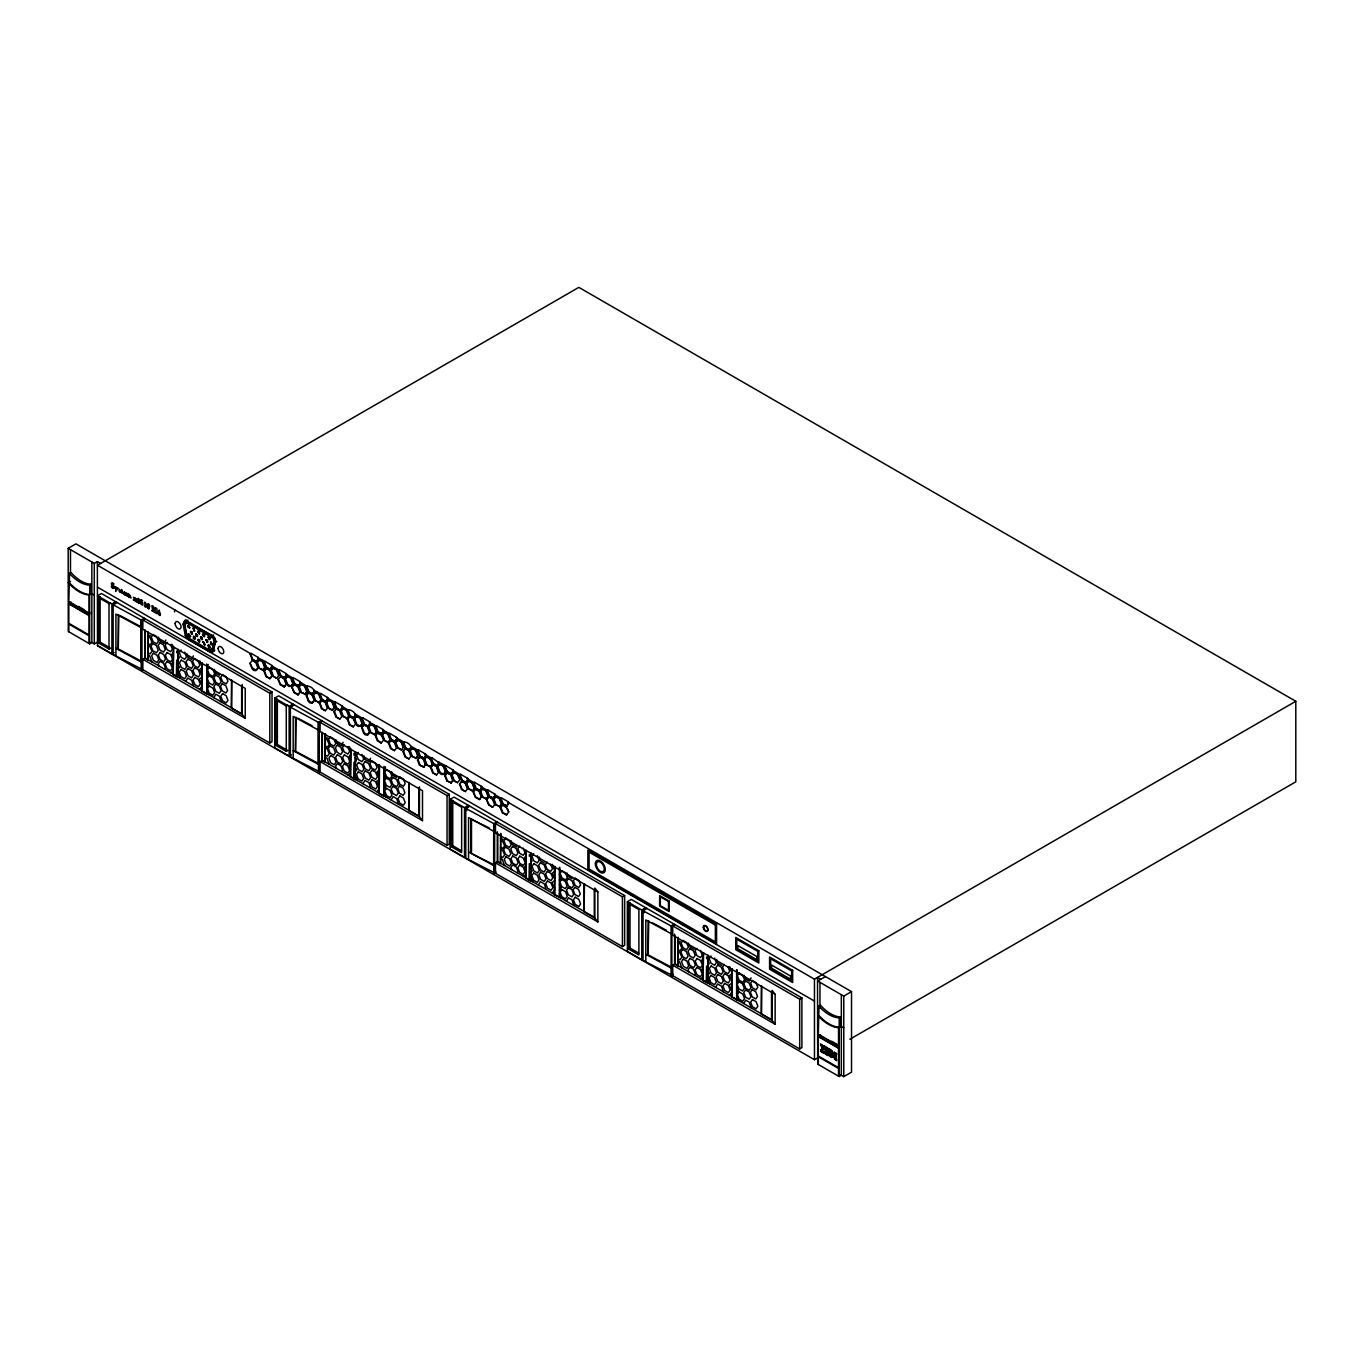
<?xml version="1.0" encoding="UTF-8"?>
<svg xmlns="http://www.w3.org/2000/svg" width="1364" height="1364" viewBox="0 0 1364 1364"><rect width="100%" height="100%" fill="white"/><g stroke="black" fill="none" stroke-linecap="round" stroke-linejoin="round"><path stroke-width="1.5" d="M189.562 627.934L188.59 625.343L187.55 626.724L189.903 627.73L187.908 625.206L188.88 627.798M208.3 645.223L209.255 647.798M209.937 647.951L208.982 645.36M186.067 619.648L184.651 620.944L184.498 624.78L186.527 635.351L188.113 637.67L211.505 651.139L213.551 651.515L214.745 650.082L212.119 652.333L210.056 651.975L187.635 639.017L185.282 635.556L183.083 624.115L184.634 620.484L212.273 635.726L215.341 640.04M185.947 623.945L186.033 622.342L188.283 621.831L213.5 636.391C217.967 640.023 213.756 646.468 213.296 650.918M829.312 1050.945L827.607 1050.041M209.817 650.202L212 649.503L214.029 641.285L213.21 638.301L186.851 622.666L183.083 624.115M211.267 649.383L213.432 648.667L215.478 640.449L214.029 641.285M174.456 611.873L174.95 609.964M829.278 1054.764C813.387 1045.523 840.002 1061.925 829.483 1054.884M201.957 662.904L201.957 691.19L206.765 693.969L207.106 667.951L208.3 664.49M379.209 765.238L379.209 793.524L384.017 796.303L384.358 770.302L385.552 766.824M834.001 1056.009L831.887 1054.304L834.274 1055.276M833.677 1056.861L832.449 1056.094M834.035 1052.258L836.661 1053.758L834.103 1052.224M193.381 655.862L191.744 659.46L187.823 657.192L186.698 653.527M370.633 758.214L368.996 761.811L365.075 759.543L363.949 755.861M833.916 1052.616L836.712 1054.219M833.557 1053.4L835.876 1055.259M165.879 639.989L164.209 643.433L159.776 640.858L158.48 637.176M343.131 742.323L341.477 745.767L337.027 743.192L335.732 739.527M213.858 697.669L215.836 694.208L219.416 696.271L221.241 701.931M391.127 800.003L393.088 796.542L396.668 798.605L398.493 804.266M566.486 901.263L568.464 897.802L572.045 899.865L573.869 905.526M751.121 977.886L749.296 981.091L745.358 978.823L744.181 975.294M743.755 1003.597L745.716 1000.136L749.296 1002.199L751.121 1007.86M185.692 681.403L187.738 678.027L191.744 680.346L193.381 685.836M362.943 783.737L364.989 780.379L368.996 782.68L370.633 788.187M538.32 884.997L540.366 881.621L544.372 883.94L546.009 889.43M715.571 987.331L717.617 983.956L721.624 986.274L723.261 991.764M167.005 642.478L165.215 645.036L167.005 649.656L170.602 651.719L172.393 649.179L170.602 644.541M164.567 669.212L165.419 667.985L163.629 663.364L160.048 661.301L158.241 663.842L159.111 666.058M181.105 650.065L179.315 652.606L181.105 657.243L184.686 659.306L186.493 656.766L184.686 652.128M250.209 654.362L251.198 653.39L258.103 657.38L258.58 658.607L256.62 661.404L252.17 659.426L250.209 654.362L251.198 653.39M255.903 670.628C261.036 662.87 255.46 675.402 251.982 668.343L250.004 663.279L252.493 660.193L256.415 662.461L258.768 667.934L262.689 670.201L265.162 667.115L263.201 662.052C259.723 654.993 254.147 667.525 259.279 659.784M256.108 661.693L258.58 658.607M264.173 662.427L265.162 661.455L272.067 665.444L270.072 669.775L266.133 667.49L264.173 662.427L266.645 667.201L270.584 669.468L272.033 666.962M262.689 670.201L265.162 667.115M265.946 668.548L270.396 670.525L272.357 675.589L269.884 678.692L265.946 676.408L263.985 671.344L266.457 668.258L269.083 669.775M263.985 671.344L266.457 668.258M270.771 670.935L273.243 667.849L277.182 670.116L279.143 675.18L276.653 678.266L272.732 675.998L270.771 670.935L273.243 667.849M269.884 678.692L272.357 675.589M278.375 670.628L279.364 669.656L286.287 673.646L286.764 674.873L284.786 677.669L280.353 675.709L278.375 670.628L279.364 669.656M278.188 679.545L280.66 676.459L284.599 678.726L286.559 683.79L284.087 686.893L280.149 684.626L278.188 679.545L280.66 684.319L284.599 686.586M284.275 677.976L286.764 674.873M290.873 686.467C295.988 678.726 290.413 691.258 286.934 684.199L284.974 679.136L287.446 676.05L291.385 678.317L292.697 681.693M284.974 679.136L287.446 676.05M284.087 686.893L286.559 683.79M292.203 678.607L293.192 677.635L300.097 681.625L300.574 682.853L298.614 685.649L294.164 683.671L292.203 678.607L293.192 677.635M292.015 687.524L294.488 684.438L298.426 686.706L300.387 691.77L297.915 694.873L293.976 692.605L292.015 687.524L294.488 692.298L298.426 694.566M298.102 685.956L300.574 682.853M298.784 687.115L301.274 684.029L305.195 686.297L307.173 691.36L305.195 694.157L300.762 692.179L298.784 687.115L301.274 684.029M297.915 694.873L300.387 691.77M306.44 686.825C308.417 684.455 314.538 688.905 314.3 691.378L312.339 694.174L308.4 691.889L306.44 686.825L307.429 685.853M304.683 694.447L307.173 691.36M312.134 703.091C317.266 695.35 311.691 707.865 308.213 700.823L306.235 695.742L308.724 692.656L312.646 694.924L314.999 700.397L318.92 702.665L321.41 699.579L319.432 694.515C315.954 687.456 310.378 699.988 315.51 692.247M306.235 695.742L308.724 692.656M312.339 694.174L314.3 691.378M319.67 694.464L320.659 693.492L327.565 697.498L328.042 698.709L326.081 701.505L321.631 699.544L319.67 694.464L320.659 693.492M318.92 702.665L321.41 699.579M319.483 703.398L321.955 700.295L325.894 702.562L327.854 707.626L325.382 710.729L321.444 708.462L319.483 703.398L321.955 700.295M325.57 701.812L328.042 698.709M326.269 702.972C331.998 695.64 322.62 705.478 328.23 708.035L332.151 710.32L334.64 707.217L332.663 702.153L330.054 700.636M334.112 702.818L335.101 701.846L342.023 705.836L342.5 707.063L340.011 710.15L336.09 707.882L334.112 702.818L335.101 701.846M332.151 710.32L334.64 707.217M333.924 711.735L336.414 708.632L340.335 710.917L342.296 715.981L339.824 719.067L335.885 716.799L333.924 711.735L336.414 708.632M343.182 708.223L341.222 711.019L343.182 716.083L347.121 718.351L342.671 716.39L340.71 711.326L343.182 708.223L347.121 710.491L348.434 713.866M347.581 710.593C349.576 708.206 355.697 712.656 355.441 715.128L353.481 717.924L349.559 715.657L347.581 710.593L348.57 709.621M346.609 718.658L349.082 715.554M347.394 719.51L349.866 716.407L353.805 718.692L355.765 723.755L353.293 726.841L349.355 724.574L347.394 719.51L349.866 716.407M353.481 717.924L355.441 715.128M360.079 726.432C365.194 718.692 359.619 731.223 356.14 724.165L354.18 719.101L356.652 715.998L359.278 717.515M354.18 719.101L356.652 715.998M361.801 718.794L362.79 717.822L369.712 721.812L370.19 723.039L367.7 726.142L363.779 723.858L361.801 718.794L362.79 717.822M344.257 744.812L342.466 747.37L344.257 751.99L347.854 754.07L349.644 751.513L347.854 746.875M367.513 735.06C372.628 727.319 367.052 739.834 363.574 732.775L361.613 727.711L364.086 724.625L368.024 726.893L370.36 732.366L374.299 734.633L376.771 731.547L374.81 726.483C371.332 719.425 365.757 731.957 370.872 724.216M361.613 727.711L364.086 724.625M341.818 771.547L342.688 770.336L340.881 765.698L337.3 763.635L335.51 766.193L336.362 768.392M375.509 726.705L376.498 725.733L383.42 729.723L383.881 730.951L381.92 733.747L377.47 731.786L375.509 726.705L376.498 725.733M358.357 752.399L356.567 754.957L358.357 759.577L361.954 761.658L363.745 759.1L361.954 754.462M374.299 734.633L376.771 731.547M377.794 732.536L375.833 735.332L377.794 740.396L381.221 742.971L377.282 740.703L375.322 735.622L377.282 732.826L381.732 734.804L384.068 740.277L388.007 742.545L390.479 739.458L388.518 734.395C385.04 727.336 379.465 739.868 384.58 732.127M381.409 734.054L383.881 730.951M381.221 742.971L383.693 739.868L381.221 735.111L377.282 732.826M388.757 734.361L389.746 733.389L396.651 737.378L397.129 738.606L395.168 741.402L390.718 739.424L388.757 734.361L389.746 733.389M388.007 742.545L390.479 739.458M388.552 743.278L391.042 740.175L394.963 742.459L396.941 747.523L394.452 750.609L390.53 748.342L388.552 743.278L391.042 740.175M394.656 741.692L397.129 738.606M397.828 739.765L395.85 742.562L397.828 747.625L401.749 749.893L397.316 747.932L395.338 742.869L397.828 739.765L401.749 742.033L403.062 745.409M403.181 742.681C405.159 740.311 411.28 744.761 411.041 747.216L409.081 750.012L405.142 747.745L403.181 742.681L404.17 741.709M401.238 750.2L403.727 747.097M402.977 751.598L405.466 748.512L409.388 750.78L411.365 755.844L408.876 758.93L404.955 756.662L402.977 751.598L405.466 748.512M409.081 750.012L411.041 747.216M409.763 751.189L412.252 748.103L416.173 750.371L418.151 755.434L416.173 758.231L411.74 756.253L409.763 751.189L412.252 748.103M417.674 751.053L418.663 750.081L425.568 754.07L426.045 755.298L424.085 758.094L419.635 756.116L417.674 751.053L418.663 750.081M415.662 758.52L418.151 755.434M417.486 759.97L419.959 756.884L423.897 759.151L425.858 764.215L423.897 767.011L419.447 765.034L417.486 759.97L419.959 756.884M423.573 758.384L426.045 755.298M432.797 763.721L436.736 765.988L439.208 762.902L431.825 757.685L430.836 758.657L432.644 763.806L430.154 766.892L426.233 764.624L424.272 759.56L426.744 756.457L430.683 758.742M424.272 759.56L426.744 756.457M423.386 767.301L425.858 764.215M426.233 756.764L430.154 759.032L431.825 757.685M430.154 766.892L433.309 763.431L437.247 765.698M430.649 767.574L433.121 764.471L437.06 766.756L439.02 771.819L436.548 774.905L432.61 772.638L430.649 767.574L433.121 764.471M436.736 765.988L439.208 762.902M437.435 767.165C443.164 759.816 433.786 769.654 439.396 772.229C442.874 779.287 448.449 766.756 443.334 774.496M445.022 766.841L446.011 765.869L452.916 769.859L453.394 771.086L450.904 774.172L446.983 771.905L445.022 766.841L447.494 771.615L451.433 773.882M444.817 775.758L447.307 772.672L451.228 774.94L453.206 780.003L451.228 782.8L446.795 780.822L444.817 775.758L447.307 772.672M450.904 774.172L453.394 771.086M451.603 775.349L454.093 772.246L458.014 774.513L459.975 779.594L457.503 782.68L453.564 780.413L451.603 775.349L454.093 772.246M450.717 783.089L453.206 780.003M459.702 775.315L460.691 774.343L467.596 778.332L468.074 779.56L466.113 782.356L461.663 780.379L459.702 775.315L460.691 774.343M459.498 784.232L461.987 781.146L465.908 783.413L467.886 788.477L465.397 791.563L461.475 789.296L459.498 784.232L461.987 781.146M465.601 782.646L468.074 779.56M468.773 780.72L466.795 783.516L468.773 788.597L472.694 790.864L468.261 788.886L466.283 783.823L468.773 780.72L472.694 783.004L474.007 786.38M473.547 783.311L474.536 782.339L481.458 786.329L481.935 787.557L479.958 790.353L475.524 788.375L473.547 783.311L474.536 782.339M472.183 791.154L474.672 788.068M473.359 792.228L475.831 789.142L479.77 791.41L481.731 796.474L479.258 799.577L475.32 797.292L473.359 792.228L475.831 797.002L479.77 799.27M479.446 790.66L481.935 787.557M480.145 791.819L482.617 788.733L486.556 791.001L488.517 796.064L486.556 798.861L482.106 796.883L480.145 791.819L482.617 788.733M479.258 799.577L481.731 796.474M486.914 791.035L487.903 790.063L494.808 794.053L495.285 795.263L493.325 798.059L488.875 796.099L486.914 791.035L487.903 790.063M486.044 799.151L488.517 796.064M486.726 799.952L489.199 796.849L493.12 799.116L495.098 804.18L492.609 807.283L488.687 805.016L486.726 799.952L489.199 804.709L492.609 807.283M492.813 798.366L495.285 795.263M493.495 799.526L495.984 796.44L499.906 798.707L501.884 803.771L499.906 806.567L495.473 804.59L493.495 799.526L495.984 796.44M500.537 798.895L501.526 797.923L508.448 801.913L508.925 803.14L506.948 805.936L502.515 803.959L500.537 798.895L501.526 797.923M499.394 806.874L501.884 803.771M502.839 804.726L500.861 807.522L502.839 812.586L506.76 814.854L502.31 812.876L500.349 807.812C501.304 799.884 512.54 811.785 502.31 805.016M506.436 806.243L508.925 803.14M506.249 815.161L508.721 812.057L507.425 808.682M519.633 846.055L517.843 848.613L519.633 853.233L523.23 855.313L525.021 852.756L523.23 848.135M517.195 872.807L518.064 871.579L516.257 866.958L512.676 864.878L510.869 867.436L511.739 869.652M533.733 853.642L531.943 856.2L533.733 860.82L537.314 862.901L539.121 860.343L537.314 855.722M547.066 862.099L545.276 864.657L547.066 869.277L550.664 871.34L552.454 868.8L550.664 864.162M696.902 948.406L695.094 950.947L696.902 955.584L700.482 957.647L702.272 955.09L700.482 950.469M694.447 975.141L695.316 973.913L693.509 969.293L689.928 967.212L688.138 969.77L688.991 971.986M710.985 955.994L709.195 958.534L710.985 963.172L714.583 965.235L716.373 962.677L714.583 958.057M724.335 964.433L722.528 966.991L724.335 971.611L727.916 973.691L729.706 971.134L727.916 966.513M199.724 689.502L201.957 686.041M376.976 791.836L379.209 788.375M552.352 893.096L554.585 889.635M729.604 995.43L731.837 991.969M170.926 672.878L173.211 670.849M348.195 775.229L350.463 773.183M523.554 876.472L525.839 874.443M700.823 978.806L703.091 976.777M136.11 598.864L135.292 599.444L136.724 602.001L134.883 599.734L134.098 600.279M135.923 598.762L134.542 597.961M133.894 600.177L134.797 599.546L133.757 597.5M91.848 561.985L91.848 642.512L89.632 643.808L68.268 631.464L68.2 548.328L75.941 543.861L851.528 991.645L851.528 1072.172L843.77 1076.639L840.753 1074.9L838.536 1076.179L838.536 1068.438L818.315 1056.776L818.315 1064.517M69.53 573.46L71.064 572.573L72.173 573.801A33.265 19.215 60 0 0 90.177 584.184L91.286 584.235L91.286 593.681L89.052 594.977L89.052 613.169L68.831 601.49L69.53 573.46L70.621 574.687A33.265 19.215 60 0 0 88.626 585.071L91.286 584.235M68.2 548.328L94.287 563.4L97.373 561.627L100.595 563.485M70.485 581.405L68.268 582.684L69.956 584.491A35.396 20.443 60 0 0 87.944 594.875L91.848 593.732L94.287 595.147M68.831 603.417L89.052 615.079L89.052 613.698L68.831 602.018L68.831 603.417L71.064 602.138M98.583 597.62L100.118 596.733L100.118 642.137L110.552 648.156L109.018 649.042L98.583 643.024L98.583 597.62L109.018 603.638L110.552 602.752M117.082 602.53L113.144 604.798L113.144 654.532L142.845 669.707L269.799 743.005L272.016 741.726L272.016 691.974L101.43 593.493L97.492 595.761L111.899 604.082L115.838 601.814M118.088 615.369L118.856 614.925L118.242 649.588L118.242 615.283M68.831 631.805L68.831 624.064L89.052 635.743L89.052 643.467L91.286 642.188L94.287 643.927L97.373 642.154M98.583 643.024L100.118 642.137M144.311 618.25L141.208 620.04L141.208 669.775M113.144 604.798L141.992 620.467L145.061 618.693M97.492 645.496L111.899 653.816L114.116 652.538M147.892 634.789L150.466 635.863M147.892 636.511L149.784 637.193L152.018 642.222L150.193 644.729L147.892 643.808M186.629 620.927L188.061 620.091M186.851 622.666L188.283 621.831M147.892 645.581L149.784 646.28L152.018 651.293L150.193 653.816L147.892 652.879M147.892 655.095L149.597 655.692L151.933 661.915M142.845 669.707L142.845 659.238L145.061 657.942L241.65 713.713L241.65 685.734M185.282 635.556L186.732 634.72L184.532 623.28M186.527 635.351L187.976 634.516M144.72 630.168L144.72 658.147L147.892 659.971L148.233 634.584M188.113 637.67L189.545 636.835M171.813 644.234L173.552 646.86L173.211 674.6L177.9 677.311L178.241 649.469L177.9 677.311M187.635 639.017L189.067 638.182L186.732 634.72M173.211 652.214L171.932 654.311L173.211 657.738M177.9 655.436L179.349 657.107L177.9 660.346M212.273 635.726L213.705 634.891M212.051 637.227L213.5 636.391M173.211 661.813L171.932 663.433L173.211 667.115M215.444 642.256L216.893 641.421M177.9 664.848L179.554 667.235L177.9 669.434M212 649.503L213.432 648.667M210.056 651.975L211.505 651.139M173.211 674.6L173.552 646.86M177.9 673.032L180.116 678.198M176.382 676.425L176.723 660.057M201.957 666.263L199.758 660.807M201.957 667.644L199.724 669.639L201.957 674.413M206.765 670.594L208.3 674.668L206.765 676.339M201.957 677.107L199.332 679.084L201.957 684.54M206.765 681.062L208.573 684.489L206.765 686.484M252.17 659.426L256.62 661.404M252.493 660.193L255.903 662.751L257.881 667.831M258.069 658.897L258.103 657.38M250.004 663.279L252.493 668.053L256.415 670.321M201.957 691.19L202.298 662.699M206.765 690.303L208.573 694.617M258.768 660.074L263.201 662.052M265.162 661.455L257.591 657.687M258.768 667.934L263.201 669.912M265.946 676.408L270.396 678.385M272.732 668.138L277.182 670.116M272.732 675.998L276.653 678.266M280.353 675.709L284.786 677.669M280.66 676.459L284.087 679.033L286.048 684.097M286.252 675.18L286.287 673.646M231.488 680.261L231.488 708.24L231.829 680.073M286.934 676.339L291.385 678.317M142.845 659.238L245.23 718.351L245.23 688.377L142.845 629.264L142.845 619.972L269.799 693.27L272.016 691.974M286.934 684.199L291.385 686.177M294.164 683.671L298.614 685.649M294.488 684.438L297.915 686.996L299.875 692.077M300.063 683.159L300.097 681.625M291.385 754.872L289.151 756.15L274.744 747.83L274.744 698.095L278.682 695.828L449.268 794.325L449.268 844.06L447.051 845.339L320.097 772.041L290.396 756.867L290.396 707.132L294.334 704.864M275.835 699.971L277.369 699.067L277.369 744.471L287.804 750.49L286.269 751.376L275.835 745.358L275.835 699.971L286.269 705.989L287.804 705.086M300.762 684.319L305.195 686.297M300.762 692.179L305.195 694.157M308.4 691.889L312.85 693.867M274.744 698.095L289.151 706.416L293.09 704.148M308.213 692.946L312.646 694.924M308.213 700.823L312.646 702.784M314.999 692.537L319.432 694.515M314.999 700.397L319.432 702.375M321.631 699.544L326.081 701.505M327.531 699.016L327.565 697.498M295.34 717.703L296.107 717.259L295.494 751.939L295.494 717.617M321.444 700.602L325.894 702.562M321.444 708.462L325.382 710.729M328.23 700.175L332.663 702.153M327.854 707.626L325.382 702.869M328.23 708.035L332.663 710.013M336.09 707.882L340.011 710.15M342.5 707.063L342.023 705.836M275.835 745.358L277.369 744.471M321.563 720.584L318.46 722.374L318.46 772.109M290.396 707.132L319.244 722.801L322.313 721.027M335.885 708.939L340.335 710.917M335.885 716.799L339.824 719.067M342.671 708.513L347.121 710.491M349.559 715.657L353.992 717.635M349.355 716.714L353.805 718.692M325.144 737.123L327.718 738.214M325.144 738.845L327.036 739.527L329.27 744.556L327.445 747.063L325.144 746.142M349.355 724.574L353.293 726.841M356.14 716.288L360.59 718.265M355.765 723.755L353.293 718.981M356.14 724.165L360.59 726.125M363.779 723.858L367.7 726.142M370.19 723.039L369.712 721.812M325.144 747.915L327.036 748.614L329.27 753.627L327.445 756.15L325.144 755.213M363.574 724.915L368.024 726.893M363.574 732.775L368.024 734.753M370.36 724.506L374.81 726.483M325.144 757.446L326.866 758.026L329.184 764.249M370.36 732.366L374.81 734.344M320.097 772.041L320.097 761.572L322.313 760.294L418.901 816.047L418.901 788.068M377.47 731.786L381.92 733.747M321.972 732.502L321.972 760.481L325.144 762.323L325.485 733.73M383.369 731.257L383.42 729.723M349.065 746.568L350.804 749.194L350.463 776.934L355.152 779.645L355.493 751.82L355.152 779.645M350.463 754.548L349.184 756.645L350.463 760.072M384.068 732.417L388.518 734.395M384.068 740.277L388.518 742.255M355.152 757.77L356.601 759.441L355.152 762.681M390.718 739.424L395.168 741.402M350.463 764.147L349.184 765.767L350.463 769.449M396.617 738.896L396.651 737.378M390.53 740.482L394.963 742.459M355.152 767.182L356.805 769.569L355.152 771.785M390.53 748.342L394.452 750.609M397.316 740.072L401.749 742.033M350.463 776.934L350.804 749.194M355.152 775.366L357.368 780.532M405.142 747.745L409.592 749.723M353.634 778.759L353.975 762.391M404.955 748.802L409.388 750.78M379.209 768.597L377.862 764.897M379.209 769.978L376.976 771.973L379.209 776.747M404.955 756.662L408.876 758.93M411.74 748.393L416.173 750.371M411.74 756.253L416.173 758.231M384.017 772.928L385.552 777.003L384.017 778.673M379.209 779.441L376.583 781.419L379.209 786.875M419.635 756.116L424.085 758.094M425.534 755.588L425.568 754.07M419.447 757.173L423.897 759.151M384.017 783.396L385.824 786.823L384.017 788.818M419.447 765.034L423.897 767.011M426.233 764.624L430.683 766.602M379.209 793.524L379.55 765.034M384.017 792.637L385.824 796.951M438.697 763.192L438.731 761.675M432.61 764.778L437.06 766.756M432.61 772.638L436.548 774.905M439.396 764.369L443.846 766.329L441.22 764.829M446.011 765.869L438.219 761.965M439.396 772.229L443.846 774.189M452.882 771.376L452.916 769.859M446.795 772.962L451.228 774.94M446.795 780.822L451.228 782.8M453.564 772.553L458.014 774.513M453.564 780.413L457.503 782.68M459.975 779.594L457.503 774.82M408.757 782.612L408.757 810.574L409.098 782.407M461.663 780.379L466.113 782.356M467.562 779.85L467.596 778.332M461.475 781.436L465.908 783.413M320.097 761.572L422.499 820.685L422.499 790.711L320.097 731.598L320.097 722.306L447.051 795.604L449.268 794.325M461.475 789.296L465.397 791.563M468.261 781.026L472.694 783.004M450.12 799.355L464.527 807.676L464.527 857.41L450.12 849.09L450.12 799.355L454.059 797.087L624.644 895.568L624.644 945.303L622.427 946.582L495.473 873.301L465.772 858.127L465.772 808.392L469.71 806.124M475.524 788.375L479.958 790.353M475.831 789.142L479.258 791.7L481.219 796.781M481.424 787.846L481.458 786.329M482.106 789.023L486.556 791.001M482.106 796.883L486.556 798.861M464.527 807.676L468.466 805.391M488.875 796.099L493.325 798.059M489.199 796.849L492.609 799.423L494.586 804.487M494.774 795.57L494.808 794.053M495.473 796.729L499.906 798.707M470.716 818.946L489.182 827.931M495.473 804.59L499.906 806.567M502.515 803.959L506.948 805.936M508.414 803.43L508.448 801.913M508.721 812.057L506.249 807.283M451.211 846.618L461.646 852.636L461.646 807.232L451.211 801.214L451.211 846.618L452.746 845.714L461.441 850.744M496.939 821.844L493.836 823.634L493.836 873.369L496.087 872.073M465.772 808.392L494.621 824.044L497.69 822.27M493.683 823.72L493.666 865.56L494.501 865.083L470.87 853.182L470.87 818.86M500.52 838.366L503.094 839.457M500.52 840.088L502.412 840.787L504.646 845.816L502.822 848.323L500.52 847.385M500.52 849.175L502.412 849.857L504.646 854.887L502.822 857.393L500.52 856.473M500.52 858.689L502.242 859.286L504.561 865.509M495.473 873.301L495.473 862.815L497.69 861.537L594.278 917.307L594.278 889.328M497.349 831.767L497.349 861.741L500.52 863.565L500.861 833.404M525.839 855.808L524.56 857.905L525.839 861.332M530.528 859.03L531.977 860.701L530.528 863.941M525.839 865.39L524.56 867.027L525.839 870.692M530.528 868.442L532.182 870.812L530.528 873.028M525.839 878.177L526.18 850.437L525.839 878.177L530.528 880.888L530.869 853.063L530.528 880.888M530.528 876.626L532.744 881.775M529.01 880.019L529.351 863.634M554.585 869.857L552.386 864.401M554.585 871.238L552.352 873.233L554.585 877.99M559.393 874.188L560.928 878.263L559.393 879.933M554.585 880.701L551.96 882.661L554.585 888.117M559.393 884.656L561.201 888.083L559.393 890.061M554.585 866.481L554.585 894.784L554.926 866.293M559.393 893.88L561.201 898.194M554.585 894.784L559.734 897.359L559.734 867.385M584.116 883.855L584.116 911.834L584.457 883.667M495.473 862.815L597.858 921.945L597.858 891.971L495.473 832.841L495.473 823.549L622.427 896.847L624.644 895.568M627.372 901.689L641.779 910.01L641.779 959.745L627.372 951.424L627.372 901.689L631.31 899.422L801.896 997.902L801.896 1047.637L799.679 1048.933L672.725 975.635L643.024 960.461L643.024 910.726L646.962 908.458M641.779 910.01L645.718 907.742M647.985 921.297L648.735 920.853L648.122 955.516L648.122 921.212M628.463 948.952L638.898 954.971L638.898 909.566L628.463 903.548L628.463 948.952L630.015 948.065L638.693 953.078M674.191 924.178L671.088 925.968L671.088 975.703L673.339 974.408M643.024 910.726L671.872 926.395L674.941 924.604M677.772 940.717L680.346 941.791M677.772 942.439L679.664 943.121L681.898 948.151L680.073 950.657L677.772 949.736M677.772 951.509L679.664 952.191L681.898 957.221L680.073 959.727L677.772 958.807M677.772 961.023L679.494 961.62L681.812 967.843M672.725 975.635L672.725 965.166L674.941 963.871L771.53 1019.641L771.53 991.662M670.918 967.894L671.753 967.417L648.735 955.175M674.6 934.101L674.6 964.075L677.772 965.9L678.13 937.324M703.091 958.142L701.812 960.239L703.091 963.666M707.78 961.364L709.229 963.035L707.78 966.275M703.091 967.741L701.812 969.361L703.091 973.044M707.78 970.776L709.433 973.163L707.78 975.362M703.091 980.511L703.432 952.788L703.091 980.511L707.78 983.222L708.121 955.397L707.78 983.222M707.78 978.96L709.996 984.109M706.262 982.353L706.603 965.985M756.798 956.539L756.798 959.693L737.822 948.73L737.822 945.576L756.798 956.539L758.333 955.653M731.837 972.191L729.638 966.735M731.837 973.572L729.604 975.567L731.837 980.324M736.645 976.522L738.18 980.597L736.645 982.268M731.837 983.035L729.211 984.996L731.837 990.469M736.645 986.99L738.453 990.417L736.645 992.395M731.837 968.832L731.837 997.118L732.178 968.628M736.645 996.214L738.453 1000.545M731.837 997.118L736.986 999.693L736.986 969.719M507.937 802.22L814.461 979.181L1295.8 701.284L1295.8 781.811L849.84 1039.283M825.425 976.573L817.684 981.04L843.77 996.112L851.528 991.645M761.385 986.189L761.385 1014.168L761.726 986.001M672.725 965.166L775.127 1024.279L775.127 994.305L672.725 935.192L672.725 925.9L799.679 999.181L801.896 997.902M818.997 1006.172L820.548 1005.285L821.639 1006.513A33.265 19.215 60 0 0 839.644 1016.896L840.753 1016.947L840.753 1026.393L838.536 1027.689L838.536 1045.881L818.315 1034.202L818.997 1006.172L820.105 1007.399A33.265 19.215 60 0 0 838.11 1017.783L840.753 1016.947M818.315 1036.129L838.536 1047.791L838.536 1046.41L818.315 1034.73L818.315 1036.129L820.548 1034.833M841.332 994.697L841.332 1075.224L839.116 1076.503L817.752 1064.176L817.752 1015.396L819.44 1017.203A35.396 20.443 60 0 0 837.411 1027.586L841.332 1026.444L843.77 1027.859M820.565 1043.937L824.044 1046.478L820.634 1044.432M820.565 1044.96L824.044 1047.501L820.565 1045.489M821.52 1046.512L823.157 1047.842M821.52 1048.797L823.157 1049.189M820.565 1049.803L824.112 1052.309L820.634 1050.297M823.089 1048.353L821.52 1047.433L823.157 1048.78M821.52 1049.854L823.157 1050.144M820.565 1050.826L824.112 1053.315L820.634 1051.303M825.135 1048.609L826.516 1049.325M825.135 1051.951L826.448 1052.701M829.21 1050.485L824.35 1047.143L832.466 1052.275L829.483 1050.57M97.373 561.627L97.509 645.786L814.461 1059.709L817.53 1057.935M827.607 1052.889L829.261 1053.758M830.216 1051.542L832.654 1052.872M830.216 1052.462L835.927 1055.685M830.216 1053.349L835.927 1056.571M830.216 1054.287L831.648 1055.702M831.648 1057.236L829.431 1055.941L831.716 1057.202M834.376 1055.753L835.876 1057.1L834.444 1056.196M835.876 1057.56L834.376 1056.708L835.927 1058.106M828.272 1055.668L824.35 1053.008L827.692 1055.395M141.259 601.729C138.702 597.244 145.488 602.479 140.969 600.245L140.765 601.746L142.163 602.325A1.978 1.142 60 0 1 142.811 603.229L142.777 604.917A2.217 1.279 60 0 1 142.095 605.087C137.849 600.978 144.379 607.236 141.396 601.984M126.699 593.238L127.5 593.664C131.029 594.448 132.138 602.07 129.529 595.352C129.461 599.41 128.216 597.142 128.301 594.295C126.903 597.483 126.886 596.682 126.409 593.272M120.629 615.863L140.1 626.229M297.881 718.197L312.049 725.75M652.282 922.729L666.433 930.265M118.856 649.247L141.873 661.489L141.038 661.966L141.055 620.126M296.107 751.581L319.125 763.823M141.208 627.747L115.923 614.022L115.923 656.05M318.46 730.081L293.175 716.356L293.175 758.384M493.836 831.341L468.551 817.599L468.551 859.627M671.088 933.675L645.803 919.95L645.803 961.978M115.923 648.343L141.208 662.069M293.175 750.677L318.46 764.403M468.551 851.92L493.836 865.663M645.803 954.254L671.088 967.997M1295.8 701.284L578.847 287.361L97.509 565.259L250.686 653.697M820.753 979.267L817.53 977.408L817.684 1061.567M271.555 665.751L278.853 669.963M285.775 673.952L292.68 677.942M299.586 681.932L306.917 686.16M313.822 690.15L320.148 693.799M327.053 697.788L334.589 702.136M341.512 706.126L348.059 709.911M354.981 713.901L362.278 718.129M369.201 722.119L375.987 726.04M382.892 730.03L389.234 733.679M396.14 737.668L403.659 741.999M410.564 746.006L418.151 750.371M425.057 754.36L431.314 757.975M452.405 770.149L460.179 774.633M467.085 778.622L474.024 782.646M480.946 786.636L487.391 790.353M494.297 794.342L501.014 798.23M116.383 587.475L114.798 586.571M158.974 613.306L157.627 612.521L158.957 610.68L158.412 614.516L160.1 615.488L159.298 610.066L157.44 612.419L158.974 613.493M97.509 587.168L814.461 1001.091M114.116 602.803L115.36 603.519M291.385 705.137L292.629 705.853M468.005 807.096L466.744 806.38L466.744 810.523M645.257 909.447L644.013 908.714L644.013 912.874M219.416 675.18L215.478 672.895L214.301 669.366M396.668 777.514L392.73 775.246L391.553 771.717M572.045 878.757L568.106 876.489L566.93 872.96M516.837 847.01L512.404 844.452L511.108 840.77M544.372 863.054L540.451 860.786L539.326 857.121M694.106 949.361L689.655 946.786L688.36 943.104M721.624 965.388L717.703 963.12L716.577 959.455M78.413 606.383L83.92 609.555M831.563 1041.209L838.928 1045.455M827.675 1047.978C817.854 1041.755 831.665 1052.002 828.255 1048.524M830.216 1052.923L835.927 1056.145M828.801 1052.565L825.135 1050.536L829.107 1053.213M231.488 708.24L242.195 714.429L245.23 718.351M408.757 810.574L419.447 816.763L422.499 820.685M584.116 911.834L594.823 918.006L597.858 921.945M761.385 1014.168L772.075 1020.357L775.127 1024.279M198.104 630.952L199.229 633.936L197.507 631.737L199.604 631.447L199.553 633.749L197.848 631.549M203.117 633.749L204.225 636.732L202.52 634.533L204.617 634.243L204.566 636.545L202.844 634.345M209.715 639.409L208.01 637.21L209.766 637.124L209.391 639.597L208.266 636.613L209.988 638.812M210.67 642.137L212.392 644.337L210.636 644.439L211.011 641.95L212.119 644.933L210.414 642.751M207.55 642.325L205.828 640.125L207.601 640.04L207.209 642.512L206.1 639.528L207.822 641.728M197.166 636.698L196.058 633.714L197.78 635.897L195.683 636.187L195.717 633.902L197.439 636.101M202.162 639.528L200.44 637.329L202.196 637.227L201.821 639.716L200.713 636.732L202.418 638.915M192.154 633.987L190.431 631.805L192.205 631.702L191.812 634.192L190.704 631.191L192.426 633.39M198.257 639.17L199.366 642.171L197.644 639.972L199.741 639.682L199.707 641.967L197.985 639.784M194.882 639.204L193.773 636.204L195.495 638.403L193.398 638.693L193.432 636.408L195.154 638.591M818.997 1015.617L820.122 1016.811A35.396 20.443 60 0 0 838.093 1027.194L839.218 1027.28L839.218 1017.834M69.53 582.905L70.638 584.099A35.396 20.443 60 0 0 88.626 594.482L89.734 594.585L89.734 585.122M775.127 994.305L772.075 990.383L772.075 1020.357M597.858 891.971L594.823 888.032L594.823 918.006M501.065 798.605L503.026 803.669M499.394 798.997L501.372 804.078M494.007 799.236L495.984 804.3M487.425 790.728L489.386 795.792M486.044 791.291L488.005 796.354M480.657 791.529L482.617 796.593M474.058 783.021L476.036 788.085M472.183 783.294L474.143 788.358M465.397 783.703L467.375 788.767M460.214 775.025L462.174 780.089M460.026 783.942L461.987 789.006M452.115 775.042L454.093 780.106M450.717 775.229L452.678 780.293M443.334 766.636L445.295 771.7M445.329 775.468L447.307 780.532M437.946 766.858L439.907 771.922M436.548 767.045L438.509 772.109M431.348 758.35L433.309 763.431M430.154 759.032L432.132 764.096M431.16 767.284L433.121 772.348M424.784 759.254L426.744 764.334M423.386 759.441L425.346 764.505M418.185 750.763L420.146 755.827M415.662 750.66L417.623 755.724M417.998 759.68L419.959 764.744M410.274 750.899L412.252 755.963M408.876 751.07L410.854 756.133M403.693 742.391L405.654 747.455M401.238 742.34L403.215 747.404M403.488 751.308L405.466 756.372M394.452 742.749L396.43 747.813M389.269 734.054L391.229 739.135M388.007 734.684L389.968 739.748M389.081 742.971L391.042 748.052M382.619 734.923L384.58 739.987M376.021 726.415L377.998 731.479M374.299 726.773L376.259 731.837M368.911 727.012L370.872 732.076M367.513 727.183L369.474 732.263M362.312 718.504L364.29 723.568M360.079 718.572L362.04 723.636M362.125 727.421L364.086 732.485M354.691 718.794L356.652 723.858M348.093 710.286L350.071 715.367M346.609 710.797L348.57 715.861M347.905 719.203L349.866 724.284M339.824 711.207L341.784 716.271M334.64 702.511L336.601 707.592M332.151 702.443L334.129 707.507M334.436 711.428L336.414 716.509M326.78 702.682L328.741 707.746M320.182 694.174L322.143 699.238M318.92 694.805L320.881 699.868M319.994 703.091L321.955 708.155M313.532 695.043L315.51 700.107M312.134 695.214L314.112 700.295M306.951 686.535L308.912 691.599M304.683 686.586L306.661 691.65M306.764 695.452L308.724 700.516M299.313 686.825L301.274 691.889M292.714 678.317L294.675 683.381M290.873 678.607L292.834 683.671M285.485 678.846L287.446 683.91M278.887 670.338L280.865 675.402M276.653 670.406L278.631 675.47M271.283 670.645L273.243 675.709M269.884 670.815L271.845 675.896M262.689 662.341L264.65 667.405M264.497 671.054L266.457 676.118M257.302 662.58L259.279 667.644M250.72 654.072L252.681 659.136M115.19 586.793C117.185 590.987 113.417 594.039 117.747 588.259L116.793 589.777L115.889 587.185M152.768 606.298L154.064 612.01L155.513 607.901L154.865 612.47L156.928 613.664L156.928 608.787L155.394 607.713L154.439 610.748L153.501 606.622L151.916 605.718L152.751 611.055M843.77 996.112L843.77 1076.639M839.116 1027.723L839.116 1076.503M819.969 982.37L819.969 1007.757M814.461 979.181L814.461 1059.709M799.679 999.181L799.679 1048.933M736.645 969.923L736.645 999.897M706.603 956.965L706.603 958.687M677.772 937.528L677.772 965.9M674.941 935.892L674.941 963.871M671.872 926.395L671.872 976.13M630.015 902.661L630.015 948.065M622.427 896.847L622.427 946.582M559.393 867.572L559.393 897.546M529.351 854.614L529.351 856.336M500.52 833.592L500.52 863.565M497.69 833.557L497.69 861.537M494.621 824.044L494.621 873.795M471.484 818.519L471.484 852.824M452.746 800.327L452.746 845.714M447.051 795.604L447.051 845.339M419.447 786.789L419.447 816.763M384.017 766.329L384.017 796.303M353.975 753.371L353.975 755.093M325.144 733.934L325.144 762.323M322.313 732.315L322.313 760.294M319.244 722.801L319.244 772.536M318.323 722.46L318.289 764.3M289.151 706.416L289.151 756.15M286.269 705.989L286.269 751.376M269.799 693.27L269.799 743.005M242.195 684.455L242.195 714.429M206.765 663.995L206.765 693.969M176.723 651.037L176.723 652.759M147.892 631.6L147.892 659.971M145.061 629.98L145.061 657.942M141.992 620.467L141.992 670.201M136.605 598.966L135.411 598.472M134.968 598.029L133.382 597.296M118.191 588.327L117.031 587.85M111.899 604.082L111.899 653.816M109.018 603.638L109.018 649.042M94.287 563.4L94.287 643.927M91.286 612.419L91.286 613.8M89.632 595.011L89.632 643.808M70.485 549.658L70.485 572.931M216.467 642.359L216.467 642.359M188.317 634.09L190.295 636.63L188.317 634.09M188.658 633.902L190.636 636.442L188.658 633.902M207.959 645.411L208.914 648.002L210.278 647.747L209.306 645.155L207.959 645.411M149.017 607.219C148.028 612.368 146.477 600.313 149.307 605.087A4.126 2.387 60 0 1 149.682 606.588L148.864 608.924L147.38 607.492A3.921 2.268 60 0 1 147.005 606.025L148.369 603.741L149.017 607.219M138.923 599.461L137.764 599.904L138.906 602.888L137.287 601.507L138.651 603.195A2.097 1.211 60 0 0 139.401 603.229C141.208 599.99 135.803 596.273 138.923 599.461M145.471 603.246C144.431 606.537 144.107 605.684 145.215 606.98A2.097 1.211 60 0 0 145.965 607.014C147.789 603.706 142.333 600.092 145.471 603.246M125.266 593.101C121.976 590.339 128.949 595.079 124.295 593.101C124.499 595.761 127.193 595.642 123.954 594.261A1.824 1.057 60 0 1 123.595 593.255L124.141 591.925L125.266 593.101M114.32 587.441L114.303 587.782A2.012 1.159 60 0 1 113.911 588.447L111.541 587.458L111.439 585.974L112.666 588.003L113.945 587.901L111.507 584.133A1.773 1.023 60 0 1 111.643 583.025L112.769 582.991A2.165 1.245 60 0 1 113.485 583.604C115.94 585.463 108.881 581.081 113.894 586.026A1.944 1.125 60 0 1 114.32 587.441M120.544 591.72C118.958 594.482 118.191 585.054 120.544 591.72M203.083 642.001L204.685 644.865L203.083 642.001M203.406 641.813L205.009 644.678L203.406 641.813M833.592 1057.253L832.552 1056.725L833.592 1057.253M123.135 593.459L121.635 593.05L121.532 589.47L123.135 593.459M153.092 634.55L151.302 637.107L153.092 641.745L156.672 643.808L158.48 641.251L156.672 636.63L153.092 634.55M152.836 643.535L151.029 646.076L152.836 650.713L156.417 652.776L158.207 650.236L156.417 645.598L152.836 643.535M159.929 642.836L158.139 645.394L159.929 650.014L163.527 652.094L165.317 649.537L163.527 644.916L159.929 642.836M153.433 653.203L151.643 655.743L153.433 660.381L157.03 662.444L158.821 659.886L157.03 655.266L153.433 653.203M160.134 652.418L158.343 654.976L160.134 659.596L163.714 661.676L165.521 659.119L163.714 654.498L160.134 652.418M167.158 652.572L165.368 655.129L167.158 659.75L170.739 661.83L172.546 659.272L170.739 654.652L167.158 652.572M166.988 661.523L165.197 664.08L166.988 668.701L170.585 670.764L172.375 668.224L170.585 663.586L166.988 661.523M181.242 660.125L179.451 662.682L181.242 667.32L184.839 669.383L186.629 666.826L184.839 662.205L181.242 660.125M187.84 659.17L186.05 661.728L187.84 666.348L191.437 668.428L193.228 665.871L191.437 661.25L187.84 659.17M181.037 669.485L179.247 672.043L181.037 676.663L184.634 678.743L186.425 676.186L184.634 671.565L181.037 669.485M194.438 658.505L192.648 661.063L194.438 665.683L198.036 667.763L199.826 665.206L198.036 660.585L194.438 658.505M188.01 668.582L186.22 671.139L188.01 675.76L191.608 677.823L193.398 675.282L191.608 670.645L188.01 668.582M194.779 667.78L192.972 670.338L194.779 674.958L198.36 677.038L200.15 674.481L198.36 669.843L194.779 667.78M194.864 677.431L193.057 679.971L194.864 684.609L198.445 686.672L200.235 684.131L198.445 679.494L194.864 677.431M209.289 667.167L207.499 669.724L209.289 674.362L212.886 676.425L214.677 673.867L212.886 669.247L209.289 667.167M209.067 675.811L207.26 678.351L209.067 682.989L212.648 685.052L214.438 682.512L212.648 677.874L209.067 675.811M215.751 675.095L213.943 677.652L215.751 682.273L219.331 684.353L221.138 681.795L219.331 677.175L215.751 675.095M209.272 686.024L207.464 688.581L209.272 693.202L212.852 695.282L214.642 692.724L212.852 688.104L209.272 686.024M215.7 684.029L213.892 686.586L215.7 691.207L219.28 693.287L221.07 690.73L219.28 686.109L215.7 684.029M222.537 674.651L220.746 677.209L222.537 681.829L226.134 683.91L227.924 681.352L226.134 676.732L222.537 674.651M222.281 683.739L220.491 686.297L222.281 690.917L225.861 692.997L227.669 690.44L225.861 685.819L222.281 683.739M222.588 693.645L220.798 696.186L222.588 700.823L226.168 702.886L227.976 700.346L226.168 695.708L222.588 693.645M330.344 736.901L328.553 739.441L330.344 744.079L333.924 746.142L335.732 743.585L333.924 738.964L330.344 736.901M330.088 745.869L328.298 748.427L330.088 753.047L333.668 755.11L335.476 752.57L333.668 747.932L330.088 745.869M337.198 745.17L335.391 747.728L337.198 752.348L340.778 754.428L342.569 751.871L340.778 747.25L337.198 745.17M330.702 755.537L328.895 758.094L330.702 762.715L334.282 764.778L336.073 762.237L334.282 757.6L330.702 755.537M337.385 754.752L335.595 757.31L337.385 761.93L340.983 764.011L342.773 761.453L340.983 756.832L337.385 754.752M344.41 754.923L342.62 757.463L344.41 762.101L348.008 764.164L349.798 761.606L348.008 756.986L344.41 754.923M344.257 763.857L342.449 766.415L344.257 771.035L347.837 773.115L349.627 770.558L347.837 765.92L344.257 763.857M358.51 762.476L356.703 765.016L358.51 769.654L362.091 771.717L363.881 769.177L362.091 764.539L358.51 762.476M365.092 761.521L363.301 764.062L365.092 768.699L368.689 770.762L370.479 768.205L368.689 763.584L365.092 761.521M358.289 771.819L356.498 774.377L358.289 779.014L361.886 781.078L363.677 778.52L361.886 773.899L358.289 771.819M371.707 760.839L369.9 763.397L371.707 768.017L375.288 770.097L377.078 767.54L375.288 762.919L371.707 760.839M365.279 770.916L363.472 773.473L365.279 778.094L368.86 780.174L370.65 777.616L368.86 772.996L365.279 770.916M372.031 770.114L370.224 772.672L372.031 777.292L375.612 779.373L377.419 776.815L375.612 772.194L372.031 770.114M372.116 779.765L370.326 782.322L372.116 786.943L375.697 789.023L377.504 786.465L375.697 781.828L372.116 779.765M386.541 769.518L384.75 772.058L386.541 776.696L390.138 778.759L391.928 776.201L390.138 771.581L386.541 769.518M386.319 778.145L384.512 780.702L386.319 785.323L389.899 787.403L391.69 784.846L389.899 780.208L386.319 778.145M393.002 777.429L391.212 779.986L393.002 784.607L396.583 786.687L398.39 784.13L396.583 779.509L393.002 777.429M386.524 788.358L384.716 790.915L386.524 795.536L390.104 797.616L391.911 795.059L390.104 790.438L386.524 788.358M392.951 786.363L391.144 788.921L392.951 793.541L396.532 795.621L398.322 793.064L396.532 788.443L392.951 786.363M399.788 777.003L397.998 779.543L399.788 784.181L403.386 786.244L405.176 783.686L403.386 779.066L399.788 777.003M399.533 786.09L397.742 788.631L399.533 793.268L403.13 795.331L404.92 792.774L403.13 788.153L399.533 786.09M399.84 795.979L398.049 798.537L399.84 803.157L403.437 805.237L405.227 802.68L403.437 798.042L399.84 795.979M505.72 838.144L503.93 840.701L505.72 845.322L509.301 847.402L511.108 844.845L509.301 840.224L505.72 838.144M505.464 847.112L503.657 849.67L505.464 854.29L509.045 856.37L510.852 853.813L509.045 849.192L505.464 847.112M512.557 846.43L510.767 848.988L512.557 853.608L516.155 855.671L517.945 853.131L516.155 848.493L512.557 846.43M506.078 856.78L504.271 859.337L506.078 863.958L509.659 866.038L511.449 863.48L509.659 858.86L506.078 856.78M512.762 856.012L510.971 858.57L512.762 863.19L516.342 865.253L518.149 862.713L516.342 858.075L512.762 856.012M519.786 856.166L517.996 858.723L519.786 863.344L523.367 865.424L525.174 862.866L523.367 858.246L519.786 856.166M519.616 865.1L517.826 867.657L519.616 872.278L523.213 874.358L525.004 871.801L523.213 867.18L519.616 865.1M533.87 863.719L532.079 866.276L533.87 870.897L537.467 872.977L539.257 870.42L537.467 865.799L533.87 863.719M540.468 862.764L538.678 865.322L540.468 869.942L544.066 872.022L545.856 869.465L544.066 864.844L540.468 862.764M533.665 873.079L531.875 875.637L533.665 880.257L537.263 882.338L539.053 879.78L537.263 875.159L533.665 873.079M540.638 872.176L538.848 874.716L540.638 879.354L544.236 881.417L546.026 878.859L544.236 874.239L540.638 872.176M547.407 871.374L545.6 873.915L547.407 878.552L550.988 880.615L552.778 878.058L550.988 873.437L547.407 871.374M547.493 881.008L545.685 883.565L547.493 888.186L551.073 890.266L552.88 887.708L551.073 883.088L547.493 881.008M561.917 870.761L560.127 873.318L561.917 877.939L565.514 880.019L567.305 877.461L565.514 872.841L561.917 870.761M561.695 879.388L559.888 881.945L561.695 886.566L565.276 888.646L567.066 886.089L565.276 881.468L561.695 879.388M568.379 878.689L566.589 881.229L568.379 885.867L571.959 887.93L573.767 885.372L571.959 880.752L568.379 878.689M561.9 889.618L560.092 892.175L561.9 896.796L565.48 898.859L567.271 896.319L565.48 891.681L561.9 889.618M568.328 887.623L566.52 890.181L568.328 894.801L571.908 896.864L573.698 894.324L571.908 889.686L568.328 887.623M575.165 878.246L573.374 880.803L575.165 885.424L578.762 887.504L580.553 884.946L578.762 880.326L575.165 878.246M574.909 887.333L573.119 889.891L574.909 894.511L578.507 896.591L580.297 894.034L578.507 889.413L574.909 887.333M575.216 897.222L573.426 899.78L575.216 904.4L578.813 906.48L580.604 903.923L578.813 899.302L575.216 897.222M682.972 940.478L681.182 943.036L682.972 947.656L686.569 949.736L688.36 947.179L686.569 942.558L682.972 940.478M682.716 949.463L680.926 952.004L682.716 956.641L686.297 958.704L688.104 956.147L686.297 951.526L682.716 949.463M689.826 948.764L688.019 951.322L689.826 955.942L693.406 958.022L695.197 955.465L693.406 950.827L689.826 948.764M683.33 959.114L681.523 961.671L683.33 966.292L686.91 968.372L688.701 965.814L686.91 961.194L683.33 959.114M690.014 958.346L688.223 960.904L690.014 965.524L693.611 967.605L695.401 965.047L693.611 960.426L690.014 958.346M697.038 958.5L695.248 961.057L697.038 965.678L700.636 967.758L702.426 965.201L700.636 960.58L697.038 958.5M696.885 967.451L695.077 969.992L696.885 974.629L700.465 976.692L702.255 974.135L700.465 969.514L696.885 967.451M711.138 966.053L709.331 968.611L711.138 973.231L714.719 975.311L716.509 972.754L714.719 968.133L711.138 966.053M717.72 965.098L715.929 967.656L717.72 972.276L721.317 974.356L723.108 971.799L721.317 967.178L717.72 965.098M710.917 975.413L709.127 977.971L710.917 982.591L714.514 984.672L716.305 982.114L714.514 977.494L710.917 975.413M717.907 974.51L716.1 977.05L717.907 981.688L721.488 983.751L723.278 981.21L721.488 976.573L717.907 974.51M724.659 973.708L722.869 976.249L724.659 980.886L728.24 982.95L730.047 980.409L728.24 975.771L724.659 973.708M724.744 983.359L722.954 985.899L724.744 990.537L728.325 992.6L730.132 990.042L728.325 985.422L724.744 983.359M739.169 973.095L737.378 975.652L739.169 980.273L742.766 982.353L744.556 979.795L742.766 975.175L739.169 973.095M738.947 981.739L737.14 984.279L738.947 988.917L742.528 990.98L744.335 988.423L742.528 983.802L738.947 981.739M745.631 981.023L743.84 983.58L745.631 988.201L749.211 990.264L751.018 987.724L749.211 983.086L745.631 981.023M739.152 991.952L737.361 994.509L739.152 999.13L742.732 1001.21L744.539 998.653L742.732 994.032L739.152 991.952M745.579 989.957L743.772 992.515L745.579 997.135L749.16 999.215L750.967 996.658L749.16 992.02L745.579 989.957M752.417 980.58L750.626 983.137L752.417 987.758L756.014 989.838L757.804 987.28L756.014 982.66L752.417 980.58M752.161 989.667L750.371 992.225L752.161 996.845L755.758 998.925L757.549 996.368L755.758 991.747L752.161 989.667M752.468 999.573L750.677 1002.114L752.468 1006.751L756.065 1008.814L757.855 1006.257L756.065 1001.636L752.468 999.573M193.177 628.19L194.285 631.174L193.177 628.19M193.5 627.986L194.626 630.986L193.5 627.986M829.107 1051.78L825.135 1049.564L829.107 1051.78M829.483 1049.035L832.091 1051.047L829.431 1049.069M834.444 1057.748L836.712 1059.589L834.376 1057.782M834.444 1058.788L836.712 1060.612L834.376 1058.822M716.577 924.366L587.867 850.062L587.867 869.669L716.577 943.99L716.577 924.366M715.367 925.065L589.077 852.159L589.077 868.97L715.367 941.893L715.367 925.065M758.827 950.776L735.742 937.443L735.742 949.685L758.827 963.001L758.827 950.776M792.672 970.316L769.586 956.982L769.586 969.224L792.672 982.54L792.672 970.316M757.787 951.356L736.765 939.233L736.765 949.088L757.787 961.228L757.787 951.356M791.632 970.912L770.609 958.773L770.609 968.628L791.632 980.767L791.632 970.912M669.195 901.11L659.63 895.585L659.63 906.054L669.195 911.578L669.195 901.11M668.513 901.502L660.312 896.779L660.312 905.645L668.513 910.385L668.513 901.502M790.643 976.078L771.666 965.115L771.666 968.269L790.643 979.233L790.643 976.078M160.321 613.527L160.321 614.874L160.321 613.527M134.61 600.586L133.399 599.887L134.61 600.586M153.416 611.447L151.916 610.578L153.416 611.447M89.052 615.59L68.831 603.911L68.831 623.297L89.052 634.976L89.052 615.59M838.536 1048.302L818.315 1036.623L818.315 1056.009L838.536 1067.671L838.536 1048.302M703.619 927.281A2.898 1.671 60 0 0 706.688 931.118A2.898 1.671 60 0 0 706.688 927.009A2.898 1.671 60 0 0 703.619 927.281M703.33 927.128A3.308 1.91 60 0 0 706.842 931.493A3.308 1.91 60 0 0 706.842 926.804A3.308 1.91 60 0 0 703.33 927.128M595.369 863.804A7.008 4.041 60 0 0 602.803 873.062A7.008 4.041 60 0 0 602.803 863.139A7.008 4.041 60 0 0 595.369 863.804M596.358 864.384A5.592 3.24 60 0 0 602.308 871.767A5.592 3.24 60 0 0 602.308 863.855A5.592 3.24 60 0 0 596.358 864.384M175.155 623.587A4.16 2.404 60 0 0 179.571 629.077A4.16 2.404 60 0 0 179.571 623.195A4.16 2.404 60 0 0 175.155 623.587M218.121 648.463A4.007 2.319 60 0 0 222.383 653.748A4.007 2.319 60 0 0 222.383 648.088A4.007 2.319 60 0 0 218.121 648.463"/></g></svg>
